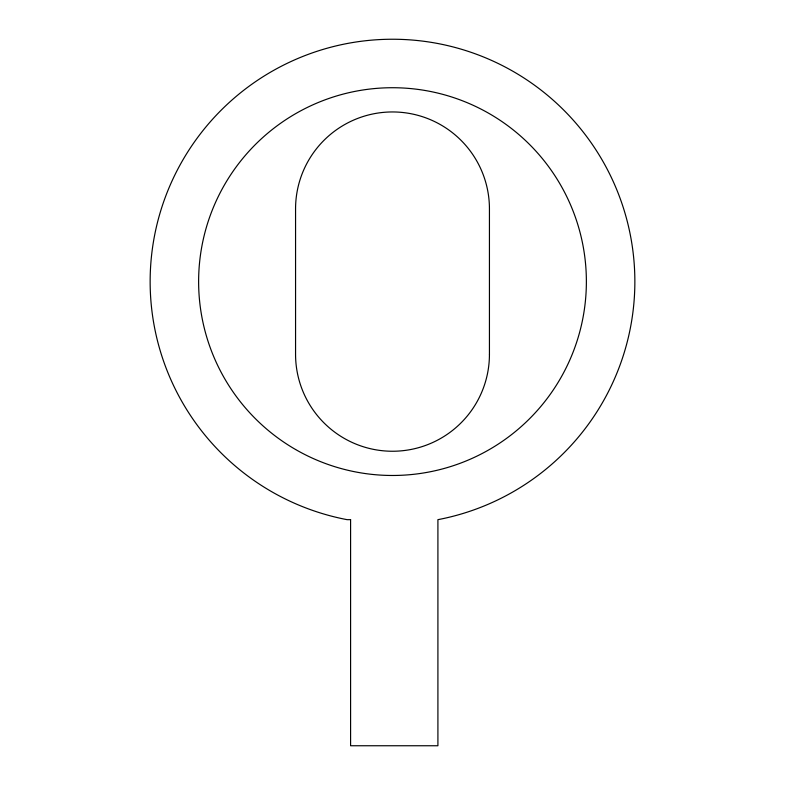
<?xml version="1.0" encoding="UTF-8"?>
<svg xmlns="http://www.w3.org/2000/svg" width="785" height="785" viewBox="0 0 785 785"><rect width="100%" height="100%" fill="white"/><g stroke="black" fill="none" stroke-linecap="round" stroke-linejoin="round"><path stroke-width="1.18" d="M350.591 519.66L347.088 519.66A242.349 242.349 0 0 1 190.637 147.482A242.349 242.349 0 0 1 594.363 147.482A242.349 242.349 0 0 1 437.912 519.66L437.912 745.75L350.591 745.75L350.591 519.66M489.438 354.31L489.438 208.898A96.938 96.938 0 0 0 392.5 111.951A96.938 96.938 0 0 0 295.562 208.898L295.562 354.31A96.938 96.938 0 0 0 392.5 451.247A96.938 96.938 0 0 0 489.438 354.31M295.562 449.501A193.875 193.875 0 0 0 586.375 281.599A193.875 193.875 0 0 0 295.562 113.697A193.875 193.875 0 0 0 295.562 449.501"/></g></svg>
